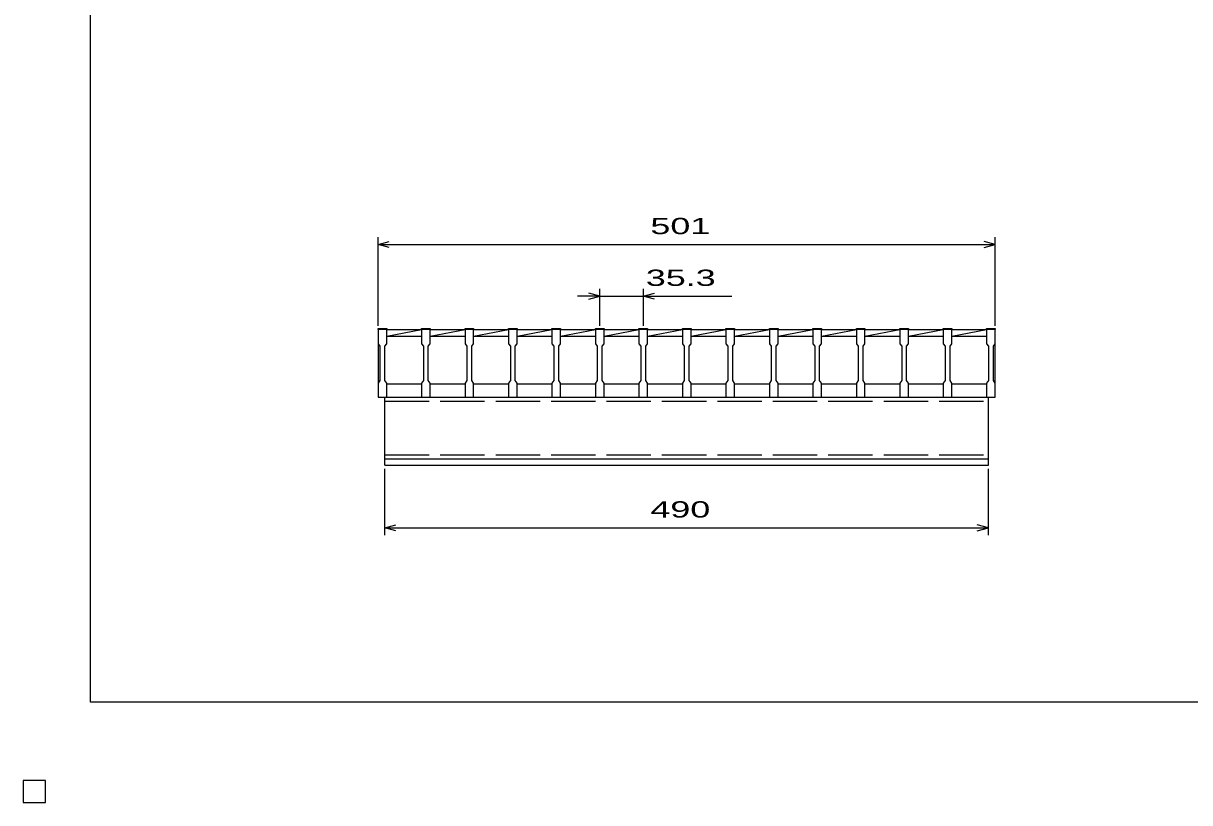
# Model space of a CAD drawing. Units: millimetres, scale not verified. Extents: x -1092 to 1039, y -770 to 632.
# Drawn here: x -1092 to -145, y -770 to -137 of the extents above; entities that cross this region are included whole.
import ezdxf
from ezdxf.enums import TextEntityAlignment as Align

# ---------------------------------------------------------------- set-up
doc = ezdxf.new("R2010")
doc.units = ezdxf.units.MM
doc.header["$LTSCALE"] = 6
doc.linetypes.add('DASHED', pattern=[7.5, 6, -1.5])
for name, color, linetype, lineweight in [('0_2', 150, 'Continuous', 25), ('16', 3, 'Continuous', 25), ('22', 4, 'Continuous', 25), ('24', 2, 'Continuous', 25), ('32', 4, 'Continuous', 25)]:
    doc.layers.add(name, color=color, linetype=linetype, lineweight=lineweight)
doc.styles.add('ベクトル', font='')
doc.styles.get('ベクトル').set_extended_font_data('ベクトル')

msp = doc.modelspace()

# ---------------------------------------------------------------- linework, layer by layer
at = {"layer": '0_2'}
for p, q in [((-1037.4, -687.9), (-1037.4, 632.1)), ((1038.6, -687.9), (-1037.4, -687.9)), ((-1074, -751.5), (-1092, -751.5)), ((-1092, -751.5), (-1092, -769.5)), ((-1074, -751.5), (-1092, -751.5)), ((-1092, -751.5), (-1092, -769.5)), ((-1074, -751.5), (-1092, -751.5)), ((-1092, -751.5), (-1092, -769.5)), ((-1074, -751.5), (-1092, -751.5)), ((-1092, -751.5), (-1092, -769.5)), ((-1074, -751.5), (-1092, -751.5)), ((-1092, -751.5), (-1092, -769.5)), ((-1074, -769.5), (-1074, -751.5)), ((-1074, -769.5), (-1074, -751.5)), ((-1074, -769.5), (-1074, -751.5)), ((-1074, -769.5), (-1074, -751.5)), ((-1074, -769.5), (-1074, -751.5)), ((-1092, -769.5), (-1074, -769.5)), ((-1092, -769.5), (-1074, -769.5)), ((-1092, -769.5), (-1074, -769.5)), ((-1092, -769.5), (-1074, -769.5)), ((-1092, -769.5), (-1074, -769.5))]:
    msp.add_line(p, q, dxfattribs=at)
at = {"layer": '16'}
for p, q in [((-804, -385.5), (-804, -384.8)), ((-804, -384.8), (-797, -384.8)), ((-804, -385.5), (-804, -397)), ((-797, -385.5), (-804, -385.5)), ((-804, -385.5), (-804, -429.5)), ((-797, -384.8), (-797, -385.5)), ((-797, -397), (-797, -385.5)), ((-797, -385.5), (-768.7, -385.5)), ((-797, -391), (-768.7, -385.5)), ((-768.7, -385.5), (-768.7, -384.8)), ((-768.7, -384.8), (-761.7, -384.8)), ((-768.7, -385.5), (-768.7, -397)), ((-761.7, -385.5), (-768.7, -385.5)), ((-761.7, -384.8), (-761.7, -385.5)), ((-761.7, -397), (-761.7, -385.5)), ((-761.7, -385.5), (-733.4, -385.5)), ((-761.7, -391), (-733.4, -385.5)), ((-733.4, -385.5), (-733.4, -384.8)), ((-733.4, -384.8), (-726.4, -384.8)), ((-733.4, -385.5), (-733.4, -397)), ((-726.4, -385.5), (-733.4, -385.5)), ((-726.4, -384.8), (-726.4, -385.5)), ((-726.4, -397), (-726.4, -385.5)), ((-726.4, -385.5), (-698.1, -385.5)), ((-726.4, -391), (-698.1, -385.5)), ((-698.1, -385.5), (-698.1, -384.8)), ((-698.1, -384.8), (-691.1, -384.8)), ((-698.1, -385.5), (-698.1, -397)), ((-691.1, -385.5), (-698.1, -385.5)), ((-691.1, -384.8), (-691.1, -385.5)), ((-691.1, -397), (-691.1, -385.5)), ((-691.1, -385.5), (-662.8, -385.5)), ((-691.1, -391), (-662.8, -385.5)), ((-662.8, -385.5), (-662.8, -384.8)), ((-662.8, -384.8), (-655.8, -384.8)), ((-662.8, -385.5), (-662.8, -397)), ((-655.8, -385.5), (-662.8, -385.5)), ((-655.8, -384.8), (-655.8, -385.5)), ((-655.8, -397), (-655.8, -385.5)), ((-655.8, -385.5), (-627.5, -385.5)), ((-655.8, -391), (-627.5, -385.5)), ((-627.5, -385.5), (-627.5, -384.8)), ((-627.5, -384.8), (-620.5, -384.8)), ((-627.5, -385.5), (-627.5, -397)), ((-620.5, -385.5), (-627.5, -385.5)), ((-620.5, -384.8), (-620.5, -385.5)), ((-620.5, -397), (-620.5, -385.5)), ((-620.5, -385.5), (-592.2, -385.5)), ((-620.5, -391), (-592.2, -385.5)), ((-592.2, -385.5), (-592.2, -384.8)), ((-592.2, -384.8), (-585.2, -384.8)), ((-592.2, -385.5), (-592.2, -397)), ((-585.2, -385.5), (-592.2, -385.5)), ((-585.2, -384.8), (-585.2, -385.5)), ((-585.2, -397), (-585.2, -385.5)), ((-585.2, -385.5), (-556.9, -385.5)), ((-585.2, -391), (-556.9, -385.5)), ((-556.9, -385.5), (-556.9, -384.8)), ((-556.9, -384.8), (-549.9, -384.8)), ((-556.9, -385.5), (-556.9, -397)), ((-549.9, -385.5), (-556.9, -385.5)), ((-549.9, -384.8), (-549.9, -385.5)), ((-549.9, -397), (-549.9, -385.5)), ((-549.9, -385.5), (-521.6, -385.5)), ((-549.9, -391), (-521.6, -385.5)), ((-521.6, -385.5), (-521.6, -384.8)), ((-521.6, -384.8), (-514.6, -384.8)), ((-521.6, -385.5), (-521.6, -397)), ((-514.6, -385.5), (-521.6, -385.5)), ((-514.6, -384.8), (-514.6, -385.5)), ((-514.6, -397), (-514.6, -385.5)), ((-514.6, -385.5), (-486.3, -385.5)), ((-514.6, -391), (-486.3, -385.5)), ((-486.3, -385.5), (-486.3, -384.8)), ((-486.3, -384.8), (-479.3, -384.8)), ((-486.3, -385.5), (-486.3, -397)), ((-479.3, -385.5), (-486.3, -385.5)), ((-479.3, -384.8), (-479.3, -385.5)), ((-479.3, -397), (-479.3, -385.5)), ((-479.3, -385.5), (-451, -385.5)), ((-479.3, -391), (-451, -385.5)), ((-451, -385.5), (-451, -384.8)), ((-451, -384.8), (-444, -384.8)), ((-451, -385.5), (-451, -397)), ((-444, -385.5), (-451, -385.5)), ((-444, -384.8), (-444, -385.5)), ((-444, -397), (-444, -385.5)), ((-444, -385.5), (-415.7, -385.5)), ((-444, -391), (-415.7, -385.5)), ((-415.7, -385.5), (-415.7, -384.8)), ((-415.7, -384.8), (-408.7, -384.8)), ((-415.7, -385.5), (-415.7, -397)), ((-408.7, -385.5), (-415.7, -385.5)), ((-408.7, -384.8), (-408.7, -385.5)), ((-408.7, -397), (-408.7, -385.5)), ((-408.7, -385.5), (-380.4, -385.5)), ((-408.7, -391), (-380.4, -385.5)), ((-380.4, -385.5), (-380.4, -384.8)), ((-380.4, -384.8), (-373.4, -384.8)), ((-380.4, -385.5), (-380.4, -397)), ((-373.4, -385.5), (-380.4, -385.5)), ((-373.4, -384.8), (-373.4, -385.5)), ((-373.4, -397), (-373.4, -385.5)), ((-373.4, -385.5), (-345.1, -385.5)), ((-373.4, -391), (-345.1, -385.5)), ((-345.1, -385.5), (-345.1, -384.8)), ((-345.1, -384.8), (-338.1, -384.8)), ((-345.1, -385.5), (-345.1, -397)), ((-338.1, -385.5), (-345.1, -385.5)), ((-338.1, -384.8), (-338.1, -385.5)), ((-338.1, -397), (-338.1, -385.5)), ((-338.1, -385.5), (-310, -385.5)), ((-338.1, -391), (-310, -385.539)), ((-310, -385.5), (-310, -384.8)), ((-310, -384.8), (-303, -384.8)), ((-310, -385.5), (-310, -397)), ((-303, -385.5), (-310, -385.5)), ((-303, -384.8), (-303, -385.5)), ((-303, -397), (-303, -385.5)), ((-303, -429.5), (-303, -385.5)), ((-804, -397), (-802.5, -399)), ((-798.5, -399), (-797, -397)), ((-797, -391), (-768.7, -391)), ((-768.7, -397), (-767.2, -399)), ((-763.2, -399), (-761.7, -397)), ((-761.7, -391), (-733.4, -391)), ((-733.4, -397), (-731.9, -399)), ((-727.9, -399), (-726.4, -397)), ((-726.4, -391), (-698.1, -391)), ((-698.1, -397), (-696.6, -399)), ((-692.6, -399), (-691.1, -397)), ((-691.1, -391), (-662.8, -391)), ((-662.8, -397), (-661.3, -399)), ((-657.3, -399), (-655.8, -397)), ((-655.8, -391), (-627.5, -391)), ((-627.5, -397), (-626, -399)), ((-622, -399), (-620.5, -397)), ((-620.5, -391), (-592.2, -391)), ((-592.2, -397), (-590.7, -399)), ((-586.7, -399), (-585.2, -397)), ((-585.2, -391), (-556.9, -391)), ((-556.9, -397), (-555.4, -399)), ((-551.4, -399), (-549.9, -397)), ((-549.9, -391), (-521.6, -391)), ((-521.6, -397), (-520.1, -399)), ((-516.1, -399), (-514.6, -397)), ((-514.6, -391), (-486.3, -391)), ((-486.3, -397), (-484.8, -399)), ((-480.8, -399), (-479.3, -397)), ((-479.3, -391), (-451, -391)), ((-451, -397), (-449.5, -399)), ((-445.5, -399), (-444, -397)), ((-444, -391), (-415.7, -391)), ((-415.7, -397), (-414.2, -399)), ((-410.2, -399), (-408.7, -397)), ((-408.7, -391), (-380.4, -391)), ((-380.4, -397), (-378.9, -399)), ((-374.9, -399), (-373.4, -397)), ((-373.4, -391), (-345.1, -391)), ((-345.1, -397), (-343.6, -399)), ((-339.6, -399), (-338.1, -397)), ((-338.1, -391), (-310, -391)), ((-310, -397), (-308.5, -399)), ((-304.5, -399), (-303, -397)), ((-802.5, -399), (-802.5, -427)), ((-798.5, -427), (-798.5, -399)), ((-767.2, -399), (-767.2, -427)), ((-763.2, -427), (-763.2, -399)), ((-731.9, -399), (-731.9, -427)), ((-727.9, -427), (-727.9, -399)), ((-696.6, -399), (-696.6, -427)), ((-692.6, -427), (-692.6, -399)), ((-661.3, -399), (-661.3, -427)), ((-657.3, -427), (-657.3, -399)), ((-626, -399), (-626, -427)), ((-622, -427), (-622, -399)), ((-590.7, -399), (-590.7, -427)), ((-586.7, -427), (-586.7, -399)), ((-555.4, -399), (-555.4, -427)), ((-551.4, -427), (-551.4, -399)), ((-520.1, -399), (-520.1, -427)), ((-516.1, -427), (-516.1, -399)), ((-484.8, -399), (-484.8, -427)), ((-480.8, -427), (-480.8, -399)), ((-449.5, -399), (-449.5, -427)), ((-445.5, -427), (-445.5, -399)), ((-414.2, -399), (-414.2, -427)), ((-410.2, -427), (-410.2, -399)), ((-378.9, -399), (-378.9, -427)), ((-374.9, -427), (-374.9, -399)), ((-343.6, -399), (-343.6, -427)), ((-339.6, -427), (-339.6, -399)), ((-308.5, -399), (-308.5, -427)), ((-304.5, -427), (-304.5, -399)), ((-802.5, -427), (-804, -429)), ((-804, -429), (-804, -440.5)), ((-797, -429), (-798.5, -427)), ((-797, -440.5), (-797, -429)), ((-797, -429.5), (-768.7, -429.5)), ((-767.2, -427), (-768.7, -429)), ((-768.7, -429), (-768.7, -440.5)), ((-761.7, -429), (-763.2, -427)), ((-761.7, -440.5), (-761.7, -429)), ((-761.7, -429.5), (-733.4, -429.5)), ((-731.9, -427), (-733.4, -429)), ((-733.4, -429), (-733.4, -440.5)), ((-726.4, -429), (-727.9, -427)), ((-726.4, -440.5), (-726.4, -429)), ((-726.4, -429.5), (-698.1, -429.5)), ((-696.6, -427), (-698.1, -429)), ((-698.1, -429), (-698.1, -440.5)), ((-691.1, -429), (-692.6, -427)), ((-691.1, -440.5), (-691.1, -429)), ((-691.1, -429.5), (-662.8, -429.5)), ((-661.3, -427), (-662.8, -429)), ((-662.8, -429), (-662.8, -440.5)), ((-655.8, -429), (-657.3, -427)), ((-655.8, -440.5), (-655.8, -429)), ((-655.8, -429.5), (-627.5, -429.5)), ((-626, -427), (-627.5, -429)), ((-627.5, -429), (-627.5, -440.5)), ((-620.5, -429), (-622, -427)), ((-620.5, -440.5), (-620.5, -429)), ((-620.5, -429.5), (-592.2, -429.5)), ((-590.7, -427), (-592.2, -429)), ((-592.2, -429), (-592.2, -440.5)), ((-585.2, -429), (-586.7, -427)), ((-585.2, -440.5), (-585.2, -429)), ((-585.2, -429.5), (-556.9, -429.5)), ((-555.4, -427), (-556.9, -429)), ((-556.9, -429), (-556.9, -440.5)), ((-549.9, -429), (-551.4, -427)), ((-549.9, -440.5), (-549.9, -429)), ((-549.9, -429.5), (-521.6, -429.5)), ((-520.1, -427), (-521.6, -429)), ((-521.6, -429), (-521.6, -440.5)), ((-514.6, -429), (-516.1, -427)), ((-514.6, -440.5), (-514.6, -429)), ((-514.6, -429.5), (-486.3, -429.5)), ((-484.8, -427), (-486.3, -429)), ((-486.3, -429), (-486.3, -440.5)), ((-479.3, -429), (-480.8, -427)), ((-479.3, -440.5), (-479.3, -429)), ((-479.3, -429.5), (-451, -429.5)), ((-449.5, -427), (-451, -429)), ((-451, -429), (-451, -440.5)), ((-444, -429), (-445.5, -427)), ((-444, -440.5), (-444, -429)), ((-444, -429.5), (-415.7, -429.5)), ((-414.2, -427), (-415.7, -429)), ((-415.7, -429), (-415.7, -440.5)), ((-408.7, -429), (-410.2, -427)), ((-408.7, -440.5), (-408.7, -429)), ((-408.7, -429.5), (-380.4, -429.5)), ((-378.9, -427), (-380.4, -429)), ((-380.4, -429), (-380.4, -440.5)), ((-373.4, -429), (-374.9, -427)), ((-373.4, -440.5), (-373.4, -429)), ((-373.4, -429.5), (-345.1, -429.5)), ((-343.6, -427), (-345.1, -429)), ((-345.1, -429), (-345.1, -440.5)), ((-338.1, -429), (-339.6, -427)), ((-338.1, -440.5), (-338.1, -429)), ((-338.1, -429.5), (-310, -429.5)), ((-308.5, -427), (-310, -429)), ((-310, -429), (-310, -440.5)), ((-303, -429), (-304.5, -427)), ((-303, -440.5), (-303, -429)), ((-804, -440.5), (-797, -440.5)), ((-798.5, -440.5), (-308.5, -440.5)), ((-798.5, -490.5), (-798.5, -440.5)), ((-768.7, -440.5), (-761.7, -440.5)), ((-733.4, -440.5), (-726.4, -440.5)), ((-698.1, -440.5), (-691.1, -440.5)), ((-662.8, -440.5), (-655.8, -440.5)), ((-627.5, -440.5), (-620.5, -440.5)), ((-592.2, -440.5), (-585.2, -440.5)), ((-556.9, -440.5), (-549.9, -440.5)), ((-521.6, -440.5), (-514.6, -440.5)), ((-486.3, -440.5), (-479.3, -440.5)), ((-451, -440.5), (-444, -440.5)), ((-415.7, -440.5), (-408.7, -440.5)), ((-380.4, -440.5), (-373.4, -440.5)), ((-345.1, -440.5), (-338.1, -440.5)), ((-310, -440.5), (-303, -440.5)), ((-308.5, -490.5), (-308.5, -440.5)), ((-798.5, -490.5), (-308.5, -490.5)), ((-798.5, -495.5), (-798.5, -490.5)), ((-798.5, -490.5), (-308.5, -490.5)), ((-308.5, -495.5), (-308.5, -490.5)), ((-798.5, -495.5), (-308.5, -495.5)), ((-1074, -751.5), (-1092, -751.5)), ((-1092, -751.5), (-1092, -769.5)), ((-1074, -751.5), (-1092, -751.5)), ((-1092, -751.5), (-1092, -769.5)), ((-1074, -751.5), (-1092, -751.5)), ((-1092, -751.5), (-1092, -769.5)), ((-1074, -751.5), (-1092, -751.5)), ((-1092, -751.5), (-1092, -769.5)), ((-1074, -751.5), (-1092, -751.5)), ((-1092, -751.5), (-1092, -769.5)), ((-1074, -769.5), (-1074, -751.5)), ((-1074, -769.5), (-1074, -751.5)), ((-1074, -769.5), (-1074, -751.5)), ((-1074, -769.5), (-1074, -751.5)), ((-1074, -769.5), (-1074, -751.5)), ((-1092, -769.5), (-1074, -769.5)), ((-1092, -769.5), (-1074, -769.5)), ((-1092, -769.5), (-1074, -769.5)), ((-1092, -769.5), (-1074, -769.5)), ((-1092, -769.5), (-1074, -769.5))]:
    msp.add_line(p, q, dxfattribs=at)
at = {"layer": '16', "linetype": 'DASHED'}
for p, q in [((-798.5, -443.7), (-308.5, -443.7)), ((-798.5, -487.3), (-308.5, -487.3))]:
    msp.add_line(p, q, dxfattribs=at)
at = {"layer": '22'}
for p, q in [((-804, -382.5), (-804, -310.5)), ((-303, -382.5), (-303, -310.5)), ((-804, -316.5), (-795, -314.1)), ((-795, -318.9), (-804, -316.5)), ((-804, -316.5), (-303, -316.5)), ((-303, -316.5), (-312, -314.1)), ((-312, -318.9), (-303, -316.5)), ((-624, -358.5), (-642, -358.5)), ((-624, -358.5), (-633, -356.1)), ((-633, -360.9), (-624, -358.5)), ((-624, -382.5), (-624, -352.5)), ((-624, -358.5), (-588.7, -358.5)), ((-588.7, -352.5), (-588.7, -382.5)), ((-588.7, -358.5), (-579.7, -356.1)), ((-579.7, -360.9), (-588.7, -358.5)), ((-588.7, -358.5), (-516.7, -358.5)), ((-798.5, -552.5), (-798.5, -498.5)), ((-308.5, -552.5), (-308.5, -498.5)), ((-798.5, -546.5), (-789.5, -544.1)), ((-789.5, -548.9), (-798.5, -546.5)), ((-798.5, -546.5), (-308.5, -546.5)), ((-308.5, -546.5), (-317.5, -544.1)), ((-317.5, -548.9), (-308.5, -546.5))]:
    msp.add_line(p, q, dxfattribs=at)
at = {"layer": '22', "color": 2}
for p, q in [((-1074, -751.5), (-1092, -751.5)), ((-1092, -751.5), (-1092, -769.5)), ((-1074, -751.5), (-1092, -751.5)), ((-1092, -751.5), (-1092, -769.5)), ((-1074, -751.5), (-1092, -751.5)), ((-1092, -751.5), (-1092, -769.5)), ((-1074, -769.5), (-1074, -751.5)), ((-1074, -769.5), (-1074, -751.5)), ((-1074, -769.5), (-1074, -751.5)), ((-1092, -769.5), (-1074, -769.5)), ((-1092, -769.5), (-1074, -769.5)), ((-1092, -769.5), (-1074, -769.5))]:
    msp.add_line(p, q, dxfattribs=at)
at = {"layer": '24', "color": 4}
for p, q in [((-1074, -751.5), (-1092, -751.5)), ((-1092, -751.5), (-1092, -769.5)), ((-1074, -751.5), (-1092, -751.5)), ((-1092, -751.5), (-1092, -769.5)), ((-1074, -751.5), (-1092, -751.5)), ((-1092, -751.5), (-1092, -769.5)), ((-1074, -769.5), (-1074, -751.5)), ((-1074, -769.5), (-1074, -751.5)), ((-1074, -769.5), (-1074, -751.5)), ((-1092, -769.5), (-1074, -769.5)), ((-1092, -769.5), (-1074, -769.5)), ((-1092, -769.5), (-1074, -769.5))]:
    msp.add_line(p, q, dxfattribs=at)
at = {"layer": '32'}
for p, q in [((-1074, -751.5), (-1092, -751.5)), ((-1092, -751.5), (-1092, -769.5)), ((-1074, -751.5), (-1092, -751.5)), ((-1092, -751.5), (-1092, -769.5)), ((-1074, -751.5), (-1092, -751.5)), ((-1092, -751.5), (-1092, -769.5)), ((-1074, -751.5), (-1092, -751.5)), ((-1092, -751.5), (-1092, -769.5)), ((-1074, -751.5), (-1092, -751.5)), ((-1092, -751.5), (-1092, -769.5)), ((-1074, -769.5), (-1074, -751.5)), ((-1074, -769.5), (-1074, -751.5)), ((-1074, -769.5), (-1074, -751.5)), ((-1074, -769.5), (-1074, -751.5)), ((-1074, -769.5), (-1074, -751.5)), ((-1092, -769.5), (-1074, -769.5)), ((-1092, -769.5), (-1074, -769.5)), ((-1092, -769.5), (-1074, -769.5)), ((-1092, -769.5), (-1074, -769.5)), ((-1092, -769.5), (-1074, -769.5))]:
    msp.add_line(p, q, dxfattribs=at)

# ---------------------------------------------------------------- texts
at = {"layer": '22', "color": 2, "style": 'ベクトル', "width": 1.65}
for s, p in [(' 501 ', (-591, -301.5)), (' 35.3 ', (-594.7, -343.5)), (' 490 ', (-591, -531.5))]:
    msp.add_text(s, height=13.2, dxfattribs=at).set_placement(p, align=Align.MIDDLE_LEFT)

doc.saveas('drawing.dxf')
